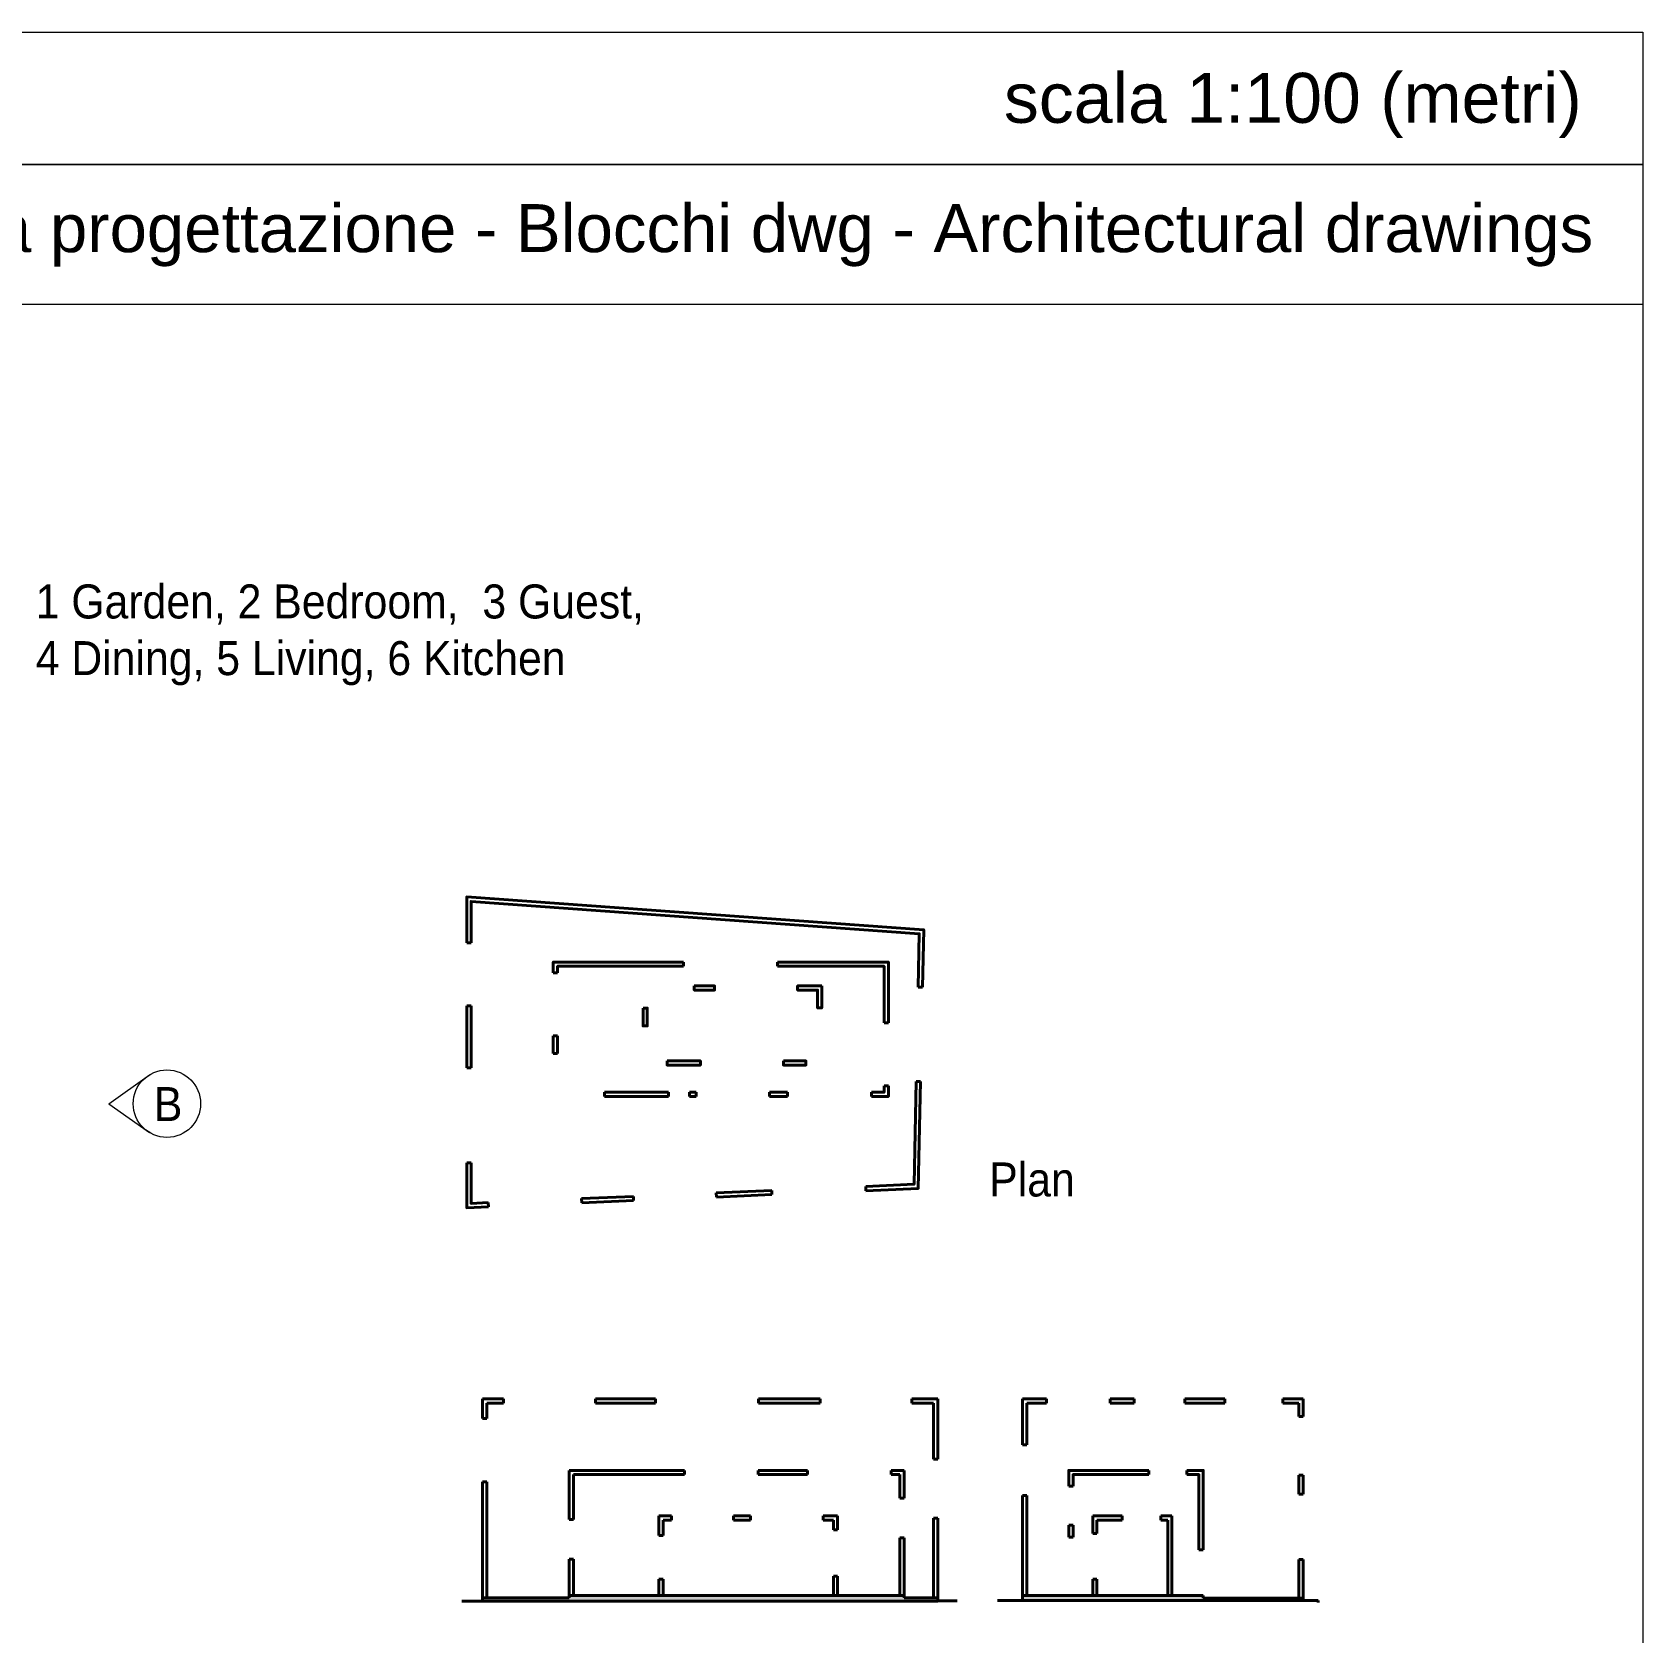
# Model space of a CAD drawing. Header units: millimetres. Extents: x 2810.5 to 2848.4, y 1624.4 to 1676.1.
# Drawn here: x 2832.47 to 2848.39, y 1660.24 to 1676.06 of the extents above; entities that cross this region are included whole.
import ezdxf

# ---------------------------------------------------------------- set-up
doc = ezdxf.new("R2010")
doc.units = ezdxf.units.MM
doc.linetypes.add('CONTINUA', pattern=[0])
for name, color, linetype, lineweight in [('MURATURA_section_wall', 7, 'Continuous', 40), ('PROIEZIONI_finissime_fine lines', 251, 'Continuous', 9), ('PROIEZIONI_projections', 145, 'Continuous', 13), ('QUOTE_shares', 252, 'Continuous', 18)]:
    doc.layers.add(name, color=color, linetype=linetype, lineweight=lineweight)
doc.layers.add('SCRITTE_txt', color=7, linetype='Continuous')
doc.styles.get("Standard").update_dxf_attribs({"font": 'arial.ttf'})
pattern_1 = [(0, (0, 0.3776), (0, 6.985), [5.08, -1.905]), (90, (0, 0.3776), (-6.985, 4e-16), [5.08, -1.905])]

msp = doc.modelspace()

# ---------------------------------------------------------------- hatches: boundary and pattern name
at = {"layer": 'MURATURA_section_wall'}
h = msp.add_hatch(dxfattribs=at)
h.set_pattern_fill('ANGLE', color=256)
h.set_pattern_definition([(0, (0, 0.639), (0, 6.985), [5.08, -1.905]), (90, (0, 0.639), (-6.985, 4e-16), [5.08, -1.905])])
h.paths.add_polyline_path([(2838.51, 1666.412), (2838.551, 1666.412), (2838.551, 1666.237), (2838.51, 1666.237)])
h.paths.add_polyline_path([(2838.747, 1665.89), (2839.076, 1665.89), (2839.076, 1665.849), (2838.747, 1665.849)])
h.paths.add_polyline_path([(2839.896, 1665.89), (2840.118, 1665.89), (2840.118, 1665.849), (2839.896, 1665.849)])
h.paths.add_polyline_path([(2840.275, 1666.631), (2840.036, 1666.631), (2840.036, 1666.59), (2840.234, 1666.59), (2840.234, 1666.415), (2840.275, 1666.415)], flags=17)
h.paths.add_polyline_path([(2839.015, 1666.631), (2839.216, 1666.631), (2839.216, 1666.59), (2839.015, 1666.59)])
h.paths.add_polyline_path([(2839.839, 1666.867), (2840.933, 1666.867), (2840.933, 1666.268), (2840.891, 1666.268), (2840.891, 1666.826), (2839.839, 1666.826)])
h.paths.add_polyline_path([(2838.415, 1664.552), (2838.416, 1664.51), (2837.904, 1664.488), (2837.902, 1664.53)])
h.paths.add_polyline_path([(2840.709, 1664.65), (2840.711, 1664.608), (2841.229, 1664.631), (2841.251, 1665.687), (2841.209, 1665.688), (2841.188, 1664.671)])
h.paths.add_polyline_path([(2841.228, 1666.621), (2841.27, 1666.62), (2841.282, 1667.187), (2836.767, 1667.511), (2836.767, 1667.056), (2836.809, 1667.056), (2836.809, 1667.466), (2841.239, 1667.148)])
h.paths.add_polyline_path([(2839.78, 1664.61), (2839.781, 1664.569), (2839.235, 1664.545), (2839.233, 1664.587)])
h.paths.add_polyline_path([(2836.978, 1664.49), (2836.98, 1664.448), (2836.767, 1664.439), (2836.767, 1664.884), (2836.809, 1664.884), (2836.809, 1664.483)])
h.paths.add_polyline_path([(2836.767, 1665.823), (2836.809, 1665.823), (2836.809, 1666.434), (2836.767, 1666.434)])
h.paths.add_polyline_path([(2837.622, 1666.137), (2837.664, 1666.137), (2837.664, 1665.963), (2837.622, 1665.963)])
h.paths.add_polyline_path([(2837.622, 1666.76), (2837.664, 1666.76), (2837.664, 1666.826), (2838.909, 1666.826), (2838.909, 1666.867), (2837.622, 1666.867)], flags=17)
h.paths.add_polyline_path([(2840.891, 1665.644), (2840.933, 1665.644), (2840.933, 1665.539), (2840.766, 1665.539), (2840.766, 1665.581), (2840.891, 1665.581)], flags=17)
h.paths.add_polyline_path([(2839.937, 1665.581), (2839.937, 1665.539), (2839.757, 1665.539), (2839.757, 1665.581)])
h.paths.add_polyline_path([(2839.033, 1665.581), (2839.033, 1665.539), (2838.967, 1665.539), (2838.967, 1665.581)])
h.paths.add_polyline_path([(2838.761, 1665.581), (2838.761, 1665.539), (2838.127, 1665.539), (2838.127, 1665.581)])
h = msp.add_hatch(dxfattribs=at)
h.set_pattern_fill('ANGLE', color=256)
h.set_pattern_definition(pattern_1)
h.paths.add_polyline_path([(2840.961, 1661.844), (2840.961, 1661.802), (2841.047, 1661.802), (2841.047, 1661.571), (2841.089, 1661.571), (2841.089, 1661.844)])
h.paths.add_polyline_path([(2840.135, 1661.844), (2840.135, 1661.802), (2839.648, 1661.802), (2839.648, 1661.844)])
h.paths.add_polyline_path([(2839.402, 1661.394), (2839.402, 1661.353), (2839.572, 1661.353), (2839.572, 1661.394)], flags=17)
h.paths.add_polyline_path([(2838.79, 1661.394), (2838.79, 1661.353), (2838.707, 1661.353), (2838.707, 1661.199), (2838.666, 1661.199), (2838.666, 1661.394)], flags=17)
h.paths.add_polyline_path([(2839.65, 1662.55), (2839.65, 1662.509), (2840.259, 1662.509), (2840.259, 1662.55)])
h.paths.add_polyline_path([(2838.04, 1662.55), (2838.04, 1662.509), (2838.632, 1662.509), (2838.632, 1662.55)])
h.paths.add_polyline_path([(2840.39, 1661.258), (2840.431, 1661.258), (2840.431, 1661.394), (2840.289, 1661.394), (2840.289, 1661.353), (2840.39, 1661.353)], flags=17)
h.paths.add_polyline_path([(2841.38, 1661.955), (2841.422, 1661.955), (2841.422, 1662.55), (2841.166, 1662.55), (2841.166, 1662.509), (2841.38, 1662.509)])
h.paths.add_polyline_path([(2837.778, 1661.358), (2837.82, 1661.358), (2837.82, 1661.802), (2838.918, 1661.802), (2838.918, 1661.844), (2837.778, 1661.844)])
h.paths.add_polyline_path([(2836.922, 1662.356), (2836.964, 1662.356), (2836.964, 1662.509), (2837.13, 1662.509), (2837.13, 1662.55), (2836.922, 1662.55)])
edge = h.paths.add_edge_path()
edge.add_line((2837.778, 1660.607), (2841.089, 1660.607))
edge.add_line((2841.089, 1660.584), (2841.422, 1660.584))
edge.add_line((2836.922, 1660.584), (2837.778, 1660.584))
edge.add_line((2838.707, 1660.77), (2838.666, 1660.77))
edge.add_line((2841.047, 1661.177), (2841.089, 1661.177))
edge.add_line((2840.39, 1660.799), (2840.431, 1660.799))
edge.add_line((2837.795, 1661.358), (2837.802, 1661.358))
edge.add_line((2841.38, 1661.371), (2841.422, 1661.371))
edge.add_line((2837.778, 1660.967), (2837.82, 1660.967))
edge.add_line((2836.922, 1661.732), (2836.964, 1661.732))
edge.add_line((2841.422, 1661.371), (2841.422, 1660.554))
edge.add_line((2841.38, 1661.371), (2841.38, 1660.584))
edge.add_line((2841.422, 1660.554), (2841.614, 1660.554))
edge.add_line((2836.922, 1660.553), (2836.922, 1660.566))
edge.add_line((2836.719, 1660.553), (2836.922, 1660.553))
edge.add_line((2836.964, 1661.732), (2836.964, 1660.584))
edge.add_line((2836.922, 1661.732), (2836.922, 1660.553))
edge.add_line((2840.431, 1660.799), (2840.431, 1660.607))
edge.add_line((2840.39, 1660.799), (2840.39, 1660.607))
edge.add_line((2838.707, 1660.77), (2838.707, 1660.607))
edge.add_line((2838.666, 1660.77), (2838.666, 1660.607))
edge.add_line((2837.82, 1660.967), (2837.82, 1660.607))
edge.add_line((2841.047, 1661.177), (2841.047, 1660.607))
edge.add_line((2841.089, 1661.177), (2841.089, 1660.584))
edge.add_line((2837.778, 1660.967), (2837.778, 1660.584))
h = msp.add_hatch(dxfattribs=at)
h.set_pattern_fill('ANGLE', color=256)
h.set_pattern_definition(pattern_1)
h.paths.add_polyline_path([(2836.964, 1661.732), (2836.922, 1661.732), (2836.922, 1660.584), (2836.964, 1660.584)])
h.paths.add_polyline_path([(2837.82, 1660.967), (2837.778, 1660.967), (2837.778, 1660.607), (2837.82, 1660.607)])
h.paths.add_polyline_path([(2838.707, 1660.77), (2838.666, 1660.77), (2838.666, 1660.607), (2838.707, 1660.607)])
h.paths.add_polyline_path([(2840.431, 1660.799), (2840.39, 1660.799), (2840.39, 1660.607), (2840.431, 1660.607)])
h.paths.add_polyline_path([(2841.089, 1661.177), (2841.047, 1661.177), (2841.047, 1660.607), (2841.089, 1660.607)])
h.paths.add_polyline_path([(2841.422, 1661.371), (2841.38, 1661.371), (2841.38, 1660.584), (2841.422, 1660.584)])
h.paths.add_polyline_path([(2842.302, 1661.596), (2842.26, 1661.596), (2842.26, 1660.607), (2842.302, 1660.607)])
h.paths.add_polyline_path([(2842.302, 1662.509), (2842.497, 1662.509), (2842.497, 1662.55), (2842.26, 1662.55), (2842.26, 1662.098), (2842.302, 1662.098)])
h.paths.add_polyline_path([(2843.363, 1662.55), (2843.125, 1662.55), (2843.125, 1662.509), (2843.363, 1662.509)])
h.paths.add_polyline_path([(2844.257, 1662.55), (2843.862, 1662.55), (2843.862, 1662.509), (2844.257, 1662.509)])
h.paths.add_polyline_path([(2845.032, 1662.55), (2844.831, 1662.55), (2844.831, 1662.509), (2844.99, 1662.509), (2844.99, 1662.375), (2845.032, 1662.375)])
h.paths.add_polyline_path([(2843.506, 1661.844), (2842.716, 1661.844), (2842.716, 1661.689), (2842.758, 1661.689), (2842.758, 1661.802), (2843.506, 1661.802)])
h.paths.add_polyline_path([(2842.758, 1661.304), (2842.716, 1661.304), (2842.716, 1661.185), (2842.758, 1661.185)])
h.paths.add_polyline_path([(2842.994, 1661.353), (2843.244, 1661.353), (2843.244, 1661.394), (2842.953, 1661.394), (2842.953, 1661.221), (2842.994, 1661.221)])
h.paths.add_polyline_path([(2842.994, 1660.77), (2842.953, 1660.77), (2842.953, 1660.607), (2842.994, 1660.607)])
h.paths.add_polyline_path([(2843.734, 1661.394), (2843.627, 1661.394), (2843.627, 1661.353), (2843.694, 1661.353), (2843.694, 1660.607), (2843.734, 1660.607)])
h.paths.add_polyline_path([(2844.044, 1661.844), (2843.884, 1661.844), (2843.884, 1661.802), (2844.002, 1661.802), (2844.002, 1661.059), (2844.044, 1661.059)])
h.paths.add_polyline_path([(2845.032, 1661.798), (2844.99, 1661.798), (2844.99, 1661.609), (2845.032, 1661.609)])
h.paths.add_polyline_path([(2845.032, 1660.965), (2844.99, 1660.965), (2844.99, 1660.582), (2845.032, 1660.582)])
h = msp.add_hatch(color=256, dxfattribs=at)
h.dxf.hatch_style = 1
h.paths.add_polyline_path([(2841.422, 1660.584), (2841.089, 1660.584), (2841.089, 1660.607), (2837.778, 1660.607), (2837.778, 1660.584), (2836.922, 1660.584), (2836.922, 1660.553), (2841.422, 1660.553)])
h = msp.add_hatch(color=256, dxfattribs=at)
h.dxf.hatch_style = 1
h.paths.add_polyline_path([(2845.032, 1660.582), (2844.044, 1660.582), (2844.044, 1660.607), (2842.26, 1660.607), (2842.26, 1660.559), (2845.032, 1660.559)])

# ---------------------------------------------------------------- linework, layer by layer
for p, q in [((2836.767, 1667.056), (2836.809, 1667.056)), ((2838.909, 1666.867), (2838.909, 1666.826)), ((2839.839, 1666.867), (2839.839, 1666.826)), ((2837.622, 1666.76), (2837.664, 1666.76)), ((2841.228, 1666.621), (2841.27, 1666.62)), ((2836.767, 1666.434), (2836.809, 1666.434)), ((2840.891, 1666.268), (2840.933, 1666.268)), ((2837.622, 1666.137), (2837.664, 1666.137)), ((2837.622, 1665.963), (2837.664, 1665.963)), ((2836.767, 1665.823), (2836.809, 1665.823)), ((2838.127, 1665.581), (2838.127, 1665.539)), ((2838.761, 1665.581), (2838.761, 1665.539)), ((2838.967, 1665.581), (2838.967, 1665.539)), ((2839.033, 1665.581), (2839.033, 1665.539)), ((2839.757, 1665.581), (2839.757, 1665.539)), ((2839.937, 1665.581), (2839.937, 1665.539)), ((2840.766, 1665.581), (2840.766, 1665.539)), ((2840.891, 1665.644), (2840.933, 1665.644)), ((2841.209, 1665.688), (2841.251, 1665.687)), ((2836.767, 1664.884), (2836.809, 1664.884)), ((2839.78, 1664.61), (2839.781, 1664.569)), ((2840.709, 1664.65), (2840.711, 1664.608)), ((2836.978, 1664.49), (2836.98, 1664.448)), ((2837.902, 1664.53), (2837.904, 1664.488)), ((2838.415, 1664.552), (2838.416, 1664.51)), ((2839.233, 1664.587), (2839.235, 1664.545)), ((2836.922, 1662.55), (2836.922, 1662.356)), ((2836.922, 1662.55), (2837.13, 1662.55)), ((2837.13, 1662.55), (2837.13, 1662.509)), ((2838.04, 1662.55), (2838.632, 1662.55)), ((2838.04, 1662.55), (2838.04, 1662.509)), ((2838.632, 1662.55), (2838.632, 1662.509)), ((2839.65, 1662.55), (2840.259, 1662.55)), ((2839.65, 1662.55), (2839.65, 1662.509)), ((2840.259, 1662.55), (2840.259, 1662.509)), ((2841.166, 1662.55), (2841.166, 1662.509)), ((2841.166, 1662.55), (2841.422, 1662.55)), ((2841.422, 1662.55), (2841.422, 1661.955)), ((2842.26, 1662.55), (2842.26, 1662.098)), ((2842.26, 1662.55), (2842.497, 1662.55)), ((2842.497, 1662.55), (2842.497, 1662.509)), ((2843.125, 1662.55), (2843.363, 1662.55)), ((2843.125, 1662.55), (2843.125, 1662.509)), ((2843.363, 1662.55), (2843.363, 1662.509)), ((2843.862, 1662.55), (2843.862, 1662.509)), ((2843.862, 1662.55), (2844.257, 1662.55)), ((2844.257, 1662.55), (2844.257, 1662.509)), ((2844.831, 1662.55), (2845.032, 1662.55)), ((2844.831, 1662.55), (2844.831, 1662.509)), ((2845.032, 1662.55), (2845.032, 1662.375)), ((2836.964, 1662.509), (2836.964, 1662.356)), ((2836.964, 1662.509), (2837.13, 1662.509)), ((2838.04, 1662.509), (2838.632, 1662.509)), ((2839.65, 1662.509), (2840.259, 1662.509)), ((2841.166, 1662.509), (2841.38, 1662.509)), ((2841.38, 1662.509), (2841.38, 1661.955)), ((2842.302, 1662.509), (2842.302, 1662.098)), ((2842.302, 1662.509), (2842.497, 1662.509)), ((2843.125, 1662.509), (2843.363, 1662.509)), ((2843.862, 1662.509), (2844.257, 1662.509)), ((2844.831, 1662.509), (2844.99, 1662.509)), ((2844.99, 1662.509), (2844.99, 1662.375)), ((2836.922, 1662.356), (2836.964, 1662.356)), ((2844.99, 1662.375), (2845.032, 1662.375)), ((2842.26, 1662.098), (2842.302, 1662.098)), ((2841.38, 1661.955), (2841.422, 1661.955)), ((2837.778, 1661.844), (2837.778, 1661.358)), ((2837.778, 1661.844), (2838.918, 1661.844)), ((2837.82, 1661.802), (2837.82, 1661.358)), ((2837.82, 1661.802), (2838.918, 1661.802)), ((2838.918, 1661.844), (2838.918, 1661.802)), ((2839.648, 1661.844), (2840.135, 1661.844)), ((2839.648, 1661.844), (2839.648, 1661.802)), ((2839.648, 1661.802), (2840.135, 1661.802)), ((2840.135, 1661.844), (2840.135, 1661.802)), ((2840.961, 1661.844), (2841.089, 1661.844)), ((2840.961, 1661.844), (2840.961, 1661.802)), ((2840.961, 1661.802), (2841.047, 1661.802)), ((2841.047, 1661.802), (2841.047, 1661.571)), ((2841.089, 1661.844), (2841.089, 1661.571)), ((2843.506, 1661.844), (2843.506, 1661.802)), ((2843.884, 1661.844), (2843.884, 1661.802)), ((2844.99, 1661.798), (2844.99, 1661.609)), ((2844.99, 1661.798), (2845.032, 1661.798)), ((2845.032, 1661.798), (2845.032, 1661.609)), ((2836.922, 1661.732), (2836.922, 1660.553)), ((2836.922, 1661.732), (2836.964, 1661.732)), ((2836.964, 1661.732), (2836.964, 1660.584)), ((2842.26, 1661.596), (2842.26, 1660.607)), ((2842.26, 1661.596), (2842.302, 1661.596)), ((2842.302, 1661.596), (2842.302, 1660.607)), ((2842.758, 1661.689), (2842.716, 1661.689)), ((2844.99, 1661.609), (2845.032, 1661.609)), ((2841.047, 1661.571), (2841.089, 1661.571)), ((2837.778, 1661.358), (2837.82, 1661.358)), ((2837.795, 1661.358), (2837.802, 1661.358)), ((2838.666, 1661.394), (2838.666, 1661.199)), ((2838.79, 1661.394), (2838.666, 1661.394)), ((2838.707, 1661.353), (2838.707, 1661.199)), ((2838.707, 1661.353), (2838.79, 1661.353)), ((2838.79, 1661.394), (2838.79, 1661.353)), ((2839.572, 1661.394), (2839.402, 1661.394)), ((2839.402, 1661.394), (2839.402, 1661.353)), ((2839.402, 1661.353), (2839.572, 1661.353)), ((2839.572, 1661.394), (2839.572, 1661.353)), ((2840.431, 1661.394), (2840.289, 1661.394)), ((2840.289, 1661.394), (2840.289, 1661.353)), ((2840.289, 1661.353), (2840.39, 1661.353)), ((2840.39, 1661.353), (2840.39, 1661.258)), ((2840.431, 1661.394), (2840.431, 1661.258)), ((2841.38, 1661.371), (2841.38, 1660.584)), ((2841.38, 1661.371), (2841.422, 1661.371)), ((2841.422, 1661.371), (2841.422, 1660.554)), ((2842.758, 1661.304), (2842.716, 1661.304)), ((2842.953, 1661.394), (2842.953, 1661.221)), ((2843.244, 1661.394), (2842.953, 1661.394)), ((2842.994, 1661.221), (2842.994, 1661.353)), ((2842.994, 1661.353), (2843.244, 1661.353)), ((2843.244, 1661.394), (2843.244, 1661.353)), ((2843.734, 1661.394), (2843.627, 1661.394)), ((2843.627, 1661.394), (2843.627, 1661.353)), ((2843.627, 1661.353), (2843.694, 1661.353)), ((2843.694, 1660.607), (2843.694, 1661.353)), ((2843.734, 1661.394), (2843.734, 1660.607)), ((2838.707, 1661.199), (2838.666, 1661.199)), ((2840.39, 1661.258), (2840.431, 1661.258)), ((2841.047, 1661.177), (2841.047, 1660.607)), ((2841.047, 1661.177), (2841.089, 1661.177)), ((2841.089, 1661.177), (2841.089, 1660.584)), ((2842.758, 1661.185), (2842.716, 1661.185)), ((2842.994, 1661.221), (2842.953, 1661.221)), ((2837.778, 1660.967), (2837.778, 1660.584)), ((2837.778, 1660.967), (2837.82, 1660.967)), ((2837.82, 1660.967), (2837.82, 1660.607)), ((2844.99, 1660.965), (2844.99, 1660.582)), ((2844.99, 1660.965), (2845.032, 1660.965)), ((2845.032, 1660.965), (2845.032, 1660.582)), ((2840.39, 1660.799), (2840.39, 1660.607)), ((2840.39, 1660.799), (2840.431, 1660.799)), ((2840.431, 1660.799), (2840.431, 1660.607)), ((2838.666, 1660.77), (2838.666, 1660.607)), ((2838.707, 1660.77), (2838.666, 1660.77)), ((2838.707, 1660.77), (2838.707, 1660.607)), ((2842.953, 1660.77), (2842.953, 1660.607)), ((2842.994, 1660.77), (2842.953, 1660.77)), ((2842.994, 1660.607), (2842.994, 1660.77)), ((2836.719, 1660.553), (2836.922, 1660.553)), ((2836.922, 1660.584), (2837.778, 1660.584)), ((2836.922, 1660.553), (2836.922, 1660.566)), ((2836.922, 1660.553), (2841.422, 1660.553)), ((2841.089, 1660.584), (2841.422, 1660.584)), ((2841.422, 1660.554), (2841.614, 1660.554)), ((2842.011, 1660.559), (2842.26, 1660.559)), ((2842.26, 1660.559), (2842.26, 1660.607)), ((2842.26, 1660.607), (2844.044, 1660.607)), ((2842.26, 1660.559), (2845.032, 1660.559)), ((2844.044, 1660.607), (2844.044, 1660.582)), ((2844.044, 1660.582), (2845.032, 1660.582)), ((2845.032, 1660.582), (2845.032, 1660.557)), ((2845.032, 1660.557), (2845.18, 1660.557)), ((2845.18, 1660.557), (2845.18, 1660.538))]:
    msp.add_line(p, q, dxfattribs=at)
for points in [[(2836.767, 1667.056), (2836.767, 1667.511), (2841.282, 1667.187), (2841.27, 1666.62)], [(2836.809, 1667.056), (2836.809, 1667.466), (2841.239, 1667.148), (2841.228, 1666.621)], [(2837.622, 1666.76), (2837.622, 1666.867), (2838.909, 1666.867)], [(2839.839, 1666.867), (2840.933, 1666.867), (2840.933, 1666.268)], [(2837.664, 1666.76), (2837.664, 1666.826), (2838.909, 1666.826)], [(2839.839, 1666.826), (2840.891, 1666.826), (2840.891, 1666.268)], [(2836.767, 1665.823), (2836.767, 1666.434)], [(2836.809, 1665.823), (2836.809, 1666.434)], [(2837.622, 1665.963), (2837.622, 1666.137)], [(2837.664, 1665.963), (2837.664, 1666.137)], [(2838.761, 1665.581), (2838.127, 1665.581)], [(2839.033, 1665.581), (2838.967, 1665.581)], [(2839.937, 1665.581), (2839.757, 1665.581)], [(2841.209, 1665.688), (2841.188, 1664.671), (2840.709, 1664.65)], [(2841.251, 1665.687), (2841.229, 1664.631), (2840.711, 1664.608)], [(2840.933, 1665.644), (2840.933, 1665.539), (2840.766, 1665.539)], [(2840.891, 1665.644), (2840.891, 1665.581), (2840.766, 1665.581)], [(2838.761, 1665.539), (2838.127, 1665.539)], [(2839.033, 1665.539), (2838.967, 1665.539)], [(2839.937, 1665.539), (2839.757, 1665.539)], [(2836.98, 1664.448), (2836.767, 1664.439), (2836.767, 1664.884)], [(2836.978, 1664.49), (2836.809, 1664.483), (2836.809, 1664.884)], [(2839.78, 1664.61), (2839.233, 1664.587)], [(2838.415, 1664.552), (2837.902, 1664.53)], [(2838.416, 1664.51), (2837.904, 1664.488)], [(2839.781, 1664.569), (2839.235, 1664.545)], [(2842.716, 1661.689), (2842.716, 1661.844), (2843.506, 1661.844)], [(2842.758, 1661.689), (2842.758, 1661.802), (2843.506, 1661.802)], [(2843.884, 1661.844), (2844.044, 1661.844), (2844.044, 1661.059)], [(2843.884, 1661.802), (2844.002, 1661.802), (2844.002, 1661.059)], [(2842.716, 1661.185), (2842.716, 1661.304)], [(2842.758, 1661.185), (2842.758, 1661.304)], [(2844.044, 1661.059), (2844.002, 1661.059)], [(2837.778, 1660.607), (2841.089, 1660.607)]]:
    msp.add_lwpolyline(points, dxfattribs=at)
for points in [[(2839.015, 1666.631), (2839.216, 1666.631), (2839.216, 1666.59), (2839.015, 1666.59)], [(2840.275, 1666.631), (2840.036, 1666.631), (2840.036, 1666.59), (2840.234, 1666.59), (2840.234, 1666.415), (2840.275, 1666.415)], [(2838.51, 1666.412), (2838.551, 1666.412), (2838.551, 1666.237), (2838.51, 1666.237)], [(2838.747, 1665.89), (2839.076, 1665.89), (2839.076, 1665.849), (2838.747, 1665.849)], [(2839.896, 1665.89), (2840.118, 1665.89), (2840.118, 1665.849), (2839.896, 1665.849)]]:
    msp.add_lwpolyline(points, close=True, dxfattribs=at)
at = {"layer": 'PROIEZIONI_finissime_fine lines'}
msp.add_line((2810.486, 1673.368), (2848.388, 1673.368), dxfattribs=at)
for points in [[(2810.486, 1676.057), (2848.388, 1676.057), (2848.388, 1674.749), (2810.486, 1674.749)], [(2810.486, 1674.749), (2848.388, 1674.749), (2848.388, 1631.87), (2810.486, 1631.87)]]:
    msp.add_lwpolyline(points, close=True, dxfattribs=at)
at = {"layer": 'PROIEZIONI_projections'}
for q in [(2833.633, 1665.753), (2833.633, 1665.183)]:
    msp.add_line((2833.23, 1665.468), q, dxfattribs=at)
msp.add_circle((2833.804, 1665.468), 0.333, dxfattribs=at)

# ---------------------------------------------------------------- texts
at = {"layer": 'PROIEZIONI_projections', "width": 0.9}
msp.add_text('B', height=0.336, dxfattribs=at).set_placement((2833.675, 1665.296))
at = {"layer": 'QUOTE_shares', "color": 7, "width": 0.9}
msp.add_text('Plan', height=0.336, dxfattribs=at).set_placement((2841.93, 1664.551))
at = {"layer": 'QUOTE_shares', "insert": (2832.507, 1670.599), "char_height": 0.336, "attachment_point": 1}
msp.add_mtext_dynamic_manual_height_columns('{\\W0.9;1 Garden, 2 Bedroom,  3 Guest, \\P4 Dining, 5 Living, 6 Kitchen}', width=16.21557, gutter_width=12.5, heights=[0], dxfattribs=at)
at = {"layer": 'SCRITTE_txt', "color": 7, "linetype": 'CONTINUA'}
msp.add_text('scala 1:100 (metri) ', height=0.49366, dxfattribs=at).set_placement((2842.075, 1675.161))
at = {"layer": 'SCRITTE_txt', "color": 251, "true_color": 0x6b6b6b}
msp.add_text('www.archweb.it -   Disegni di architetture famose - Strumenti CAD  per la progettazione - Blocchi dwg - Architectural drawings', height=0.474457, dxfattribs=at).set_placement((2811.065, 1673.883))

doc.saveas('drawing.dxf')
